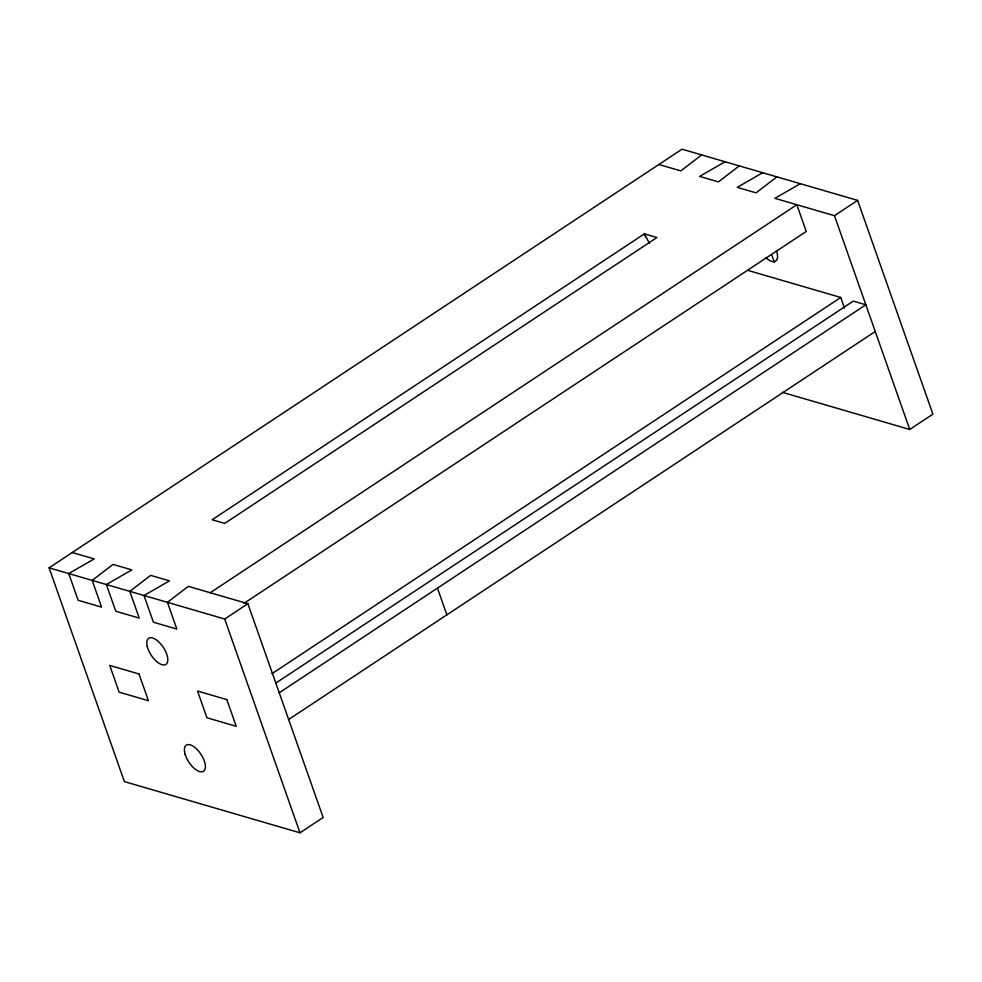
<?xml version="1.0" encoding="UTF-8"?>
<svg xmlns="http://www.w3.org/2000/svg" width="982" height="982" viewBox="0 0 982 982"><rect width="100%" height="100%" fill="white"/><g stroke="black" fill="none" stroke-linecap="round" stroke-linejoin="round"><path stroke-width="1.47" d="M701.651 154.923L680.808 170.905L658.848 164.51M739.286 165.884L718.431 181.879L699.626 176.392L725.084 161.748M776.909 176.858L756.066 192.853L737.249 187.366L762.719 172.722M72.251 552.522L94.211 558.918L68.74 573.562L78.155 600.284L101.588 607.122L92.173 580.399L113.016 564.404L131.834 569.891L106.375 584.535L115.778 611.258L139.223 618.083L129.808 591.373L150.651 575.378L169.469 580.865L143.998 595.509L153.413 622.232L176.846 629.057L167.443 602.334L188.286 586.352L247.869 603.709L323.152 817.49L299.989 832.81L124.383 781.611L49.1 567.841L682.011 149.19L857.617 200.389L932.9 414.159L909.749 429.478L782.433 392.358M210.234 592.747L796.832 204.735L806.247 231.457L243.929 603.402M49.1 567.841L224.706 619.028L247.869 603.709M800.342 183.695L774.884 198.327L834.467 215.696L857.617 200.389M272.039 673.64L840.739 297.46L844.508 308.152M275.635 683.214L853.284 301.118L865.829 304.776L279.232 692.789M288.647 719.511L875.244 331.499M748.763 270.651L840.739 297.46M649.409 243.303L644.388 233.851L212.161 519.748L224.706 523.406L656.933 237.509L644.388 233.851L645.358 236.588M834.467 215.696L909.749 429.478M771.913 255.332L774.393 262.366M437.456 588.12L446.871 614.842M224.706 619.028L299.989 832.81M776.406 250.619A15.638 7.205 56.5 0 1 775.62 261.089A15.638 7.205 56.5 0 1 765.604 257.468M139.002 673.971L109.739 665.44L119.141 692.163L148.417 700.694L139.002 673.971M226.805 699.577L197.542 691.046L206.944 717.756L236.22 726.299L226.805 699.577M147.239 646.426A15.638 7.205 56.5 0 0 165.001 664.802A15.638 7.205 56.5 0 0 159.636 642.768A15.638 7.205 56.5 0 0 147.239 646.426M185.132 754.274A15.638 7.205 56.5 0 0 203.151 771.496A15.638 7.205 56.5 0 0 196.51 748.885A15.638 7.205 56.5 0 0 185.132 754.274"/></g></svg>
